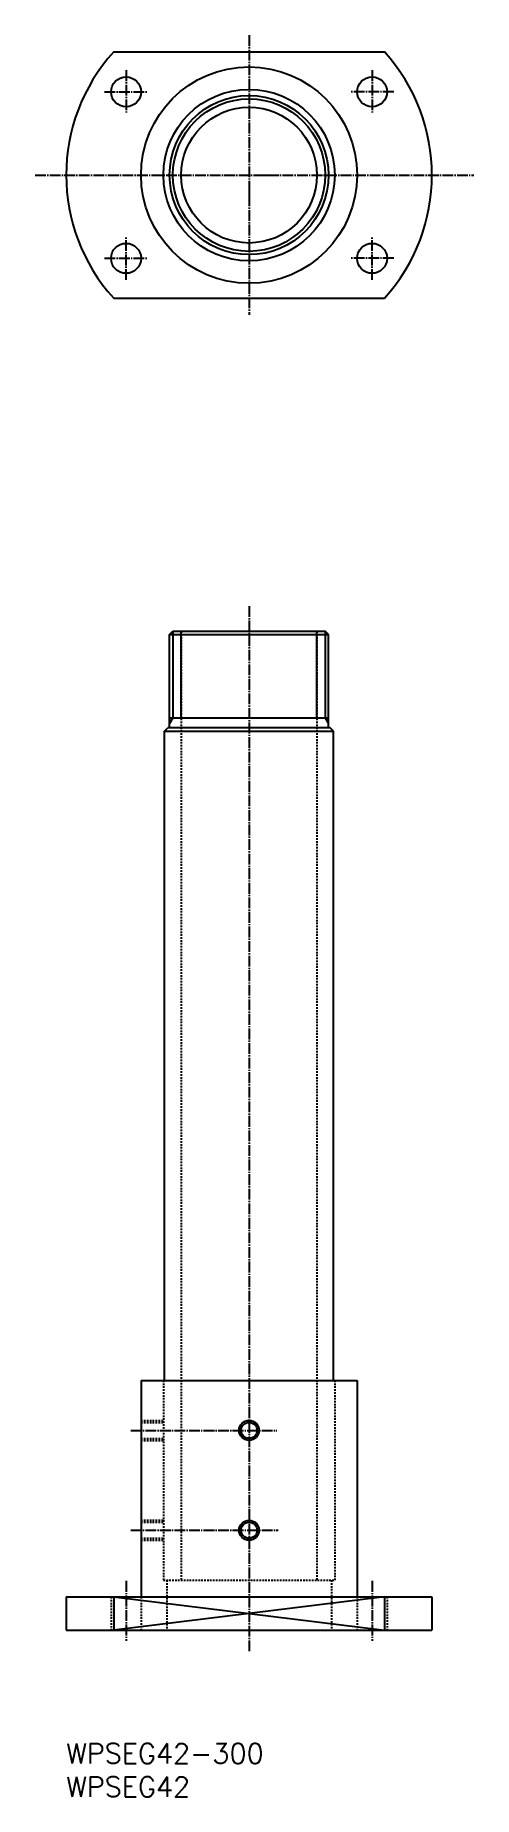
# Model space of a CAD drawing. Extents: x -71 to 61, y -3906 to -3377.
import ezdxf

# ---------------------------------------------------------------- set-up
doc = ezdxf.new("R2010")
doc.units = 0
doc.header["$LTSCALE"] = 0.25
doc.linetypes.add('CENTER', pattern=[17.5, 13, -1.5, 1.5, -1.5])
doc.linetypes.add('DASHED', pattern=[3.5, 2, -1.5])
doc.layers.get('0').update_dxf_attribs({"linetype": 'CONTINUOUS'})
doc.layers.add('CENTER', color=1, linetype='CENTER')
doc.styles.get("Standard").update_dxf_attribs({"font": 'txt', "bigfont": 'BIGFONT'})

msp = doc.modelspace()

# ---------------------------------------------------------------- linework, layer by layer
at = {"color": 7, "linetype": 'CONTINUOUS'}
for p, q in [((-47.39, -3381.64), (34, -3381.64)), ((-47.39, -3455.64), (34, -3455.64)), ((-30.6, -3556.64), (-29.6, -3555.64)), ((-30.6, -3556.64), (17.21, -3556.64)), ((-30.6, -3584.64), (-30.6, -3556.64)), ((-29.6, -3555.64), (16.21, -3555.64)), ((17.21, -3556.64), (16.21, -3555.64)), ((17.21, -3584.64), (17.21, -3556.64)), ((-32.09, -3585.64), (-31.09, -3584.64)), ((-32.09, -3585.64), (18.71, -3585.64)), ((-32.09, -3780.64), (-32.09, -3585.64)), ((17.71, -3584.64), (-31.09, -3584.64)), ((-30.6, -3581.64), (17.21, -3581.64)), ((18.71, -3585.64), (17.71, -3584.64)), ((18.71, -3780.64), (18.71, -3585.64)), ((-39.19, -3780.64), (-39.19, -3845.64)), ((-39.19, -3780.64), (25.81, -3780.64)), ((25.81, -3780.64), (25.81, -3845.64)), ((-61.69, -3845.64), (-61.69, -3855.64)), ((-61.69, -3845.64), (48.31, -3845.64)), ((-47.39, -3845.64), (-47.39, -3855.64)), ((34, -3845.64), (34, -3855.64)), ((48.31, -3845.64), (48.31, -3855.64)), ((-61.69, -3855.64), (48.31, -3855.64))]:
    msp.add_line(p, q, dxfattribs=at)
at = {"color": 3}
for p, q in [((-29.6, -3555.64), (-29.6, -3581.64)), ((-27.1, -3581.64), (-27.1, -3555.64)), ((13.71, -3581.64), (13.71, -3555.64)), ((16.21, -3555.64), (16.21, -3581.64)), ((-29.6, -3581.64), (-30.6, -3583.37)), ((16.21, -3581.64), (17.21, -3583.37))]:
    msp.add_line(p, q, dxfattribs=at)
at = {"color": 3, "linetype": 'DASHED'}
for p, q in [((-27.09, -3555.64), (-27.09, -3840.64)), ((13.71, -3555.64), (13.71, -3840.64)), ((-32.44, -3780.64), (-32.44, -3840.64)), ((19.06, -3780.64), (19.06, -3840.64)), ((-39.19, -3792.64), (-32.44, -3792.64)), ((-39.19, -3793.24), (-32.44, -3793.24)), ((-39.19, -3798.04), (-32.44, -3798.04)), ((-39.19, -3798.64), (-32.44, -3798.64)), ((-39.19, -3822.64), (-32.44, -3822.64)), ((-39.19, -3823.24), (-32.44, -3823.24)), ((-39.19, -3828.04), (-32.44, -3828.04)), ((-39.19, -3828.64), (-32.44, -3828.64)), ((-32.44, -3840.64), (19.06, -3840.64)), ((-31.44, -3840.64), (-31.44, -3855.64)), ((18.06, -3840.64), (18.06, -3855.64)), ((-48.19, -3845.64), (-48.19, -3855.64)), ((-39.19, -3845.64), (-39.19, -3855.64)), ((25.81, -3845.64), (25.81, -3855.64)), ((34.81, -3845.64), (34.81, -3855.64))]:
    msp.add_line(p, q, dxfattribs=at)
at = {"color": 3, "linetype": 'CONTINUOUS'}
for p, q in [((34, -3845.64), (-47.39, -3855.64)), ((-47.39, -3845.64), (34, -3855.64))]:
    msp.add_line(p, q, dxfattribs=at)
at = {"color": 7, "linetype": 'CONTINUOUS'}
for centre, radius in [((-43.69, -3393.64), 4.5), ((-6.69, -3418.64), 32.5), ((30.31, -3393.64), 4.5), ((-6.69, -3418.64), 25.75), ((-6.69, -3418.64), 23.9), ((-6.69, -3418.64), 20.4), ((-43.69, -3443.64), 4.5), ((30.31, -3443.64), 4.5), ((-6.69, -3795.64), 2.4), ((-6.69, -3825.64), 2.4)]:
    msp.add_circle(centre, radius, dxfattribs=at)
at = {"color": 3}
for centre, radius in [((-6.69, -3418.64), 22.9), ((-6.69, -3795.64), 3), ((-6.69, -3825.64), 3)]:
    msp.add_circle(centre, radius, dxfattribs=at)
at = {"color": 7, "linetype": 'CONTINUOUS'}
for start, end in [(137.7221, 222.2779), (317.7221, 42.2779)]:
    msp.add_arc((-6.69, -3418.64), 55, start, end, dxfattribs=at)
at = {"layer": 'CENTER', "color": 1, "linetype": 'CENTER'}
for p, q in [((-6.69, -3376.64), (-6.69, -3460.64)), ((-43.69, -3387.14), (-43.69, -3400.14)), ((30.31, -3387.14), (30.31, -3400.14)), ((-50.19, -3393.64), (-37.19, -3393.64)), ((36.81, -3393.64), (23.81, -3393.64)), ((-71.02, -3418.64), (60.91, -3418.64)), ((-6.69, -3422.64), (-6.69, -3426.64)), ((-2.69, -3418.64), (1.31, -3418.64)), ((-43.69, -3450.14), (-43.69, -3437.14)), ((30.31, -3450.14), (30.31, -3437.14)), ((-50.19, -3443.64), (-37.19, -3443.64)), ((36.81, -3443.64), (23.81, -3443.64)), ((-6.69, -3548.08), (-6.69, -3862)), ((-42.25, -3795.64), (1.66, -3795.64)), ((-42.25, -3825.64), (2.11, -3825.64)), ((-43.69, -3840.86), (-43.69, -3858.82)), ((30.31, -3840.86), (30.31, -3858.82))]:
    msp.add_line(p, q, dxfattribs=at)

# ---------------------------------------------------------------- texts
at = {"color": 7, "linetype": 'CONTINUOUS'}
for s, p in [('WPSEG42-300', (-61.69, -3895.68)), ('WPSEG42', (-61.69, -3905.68))]:
    msp.add_text(s, height=6, dxfattribs=at).set_placement(p)

doc.saveas('drawing.dxf')
